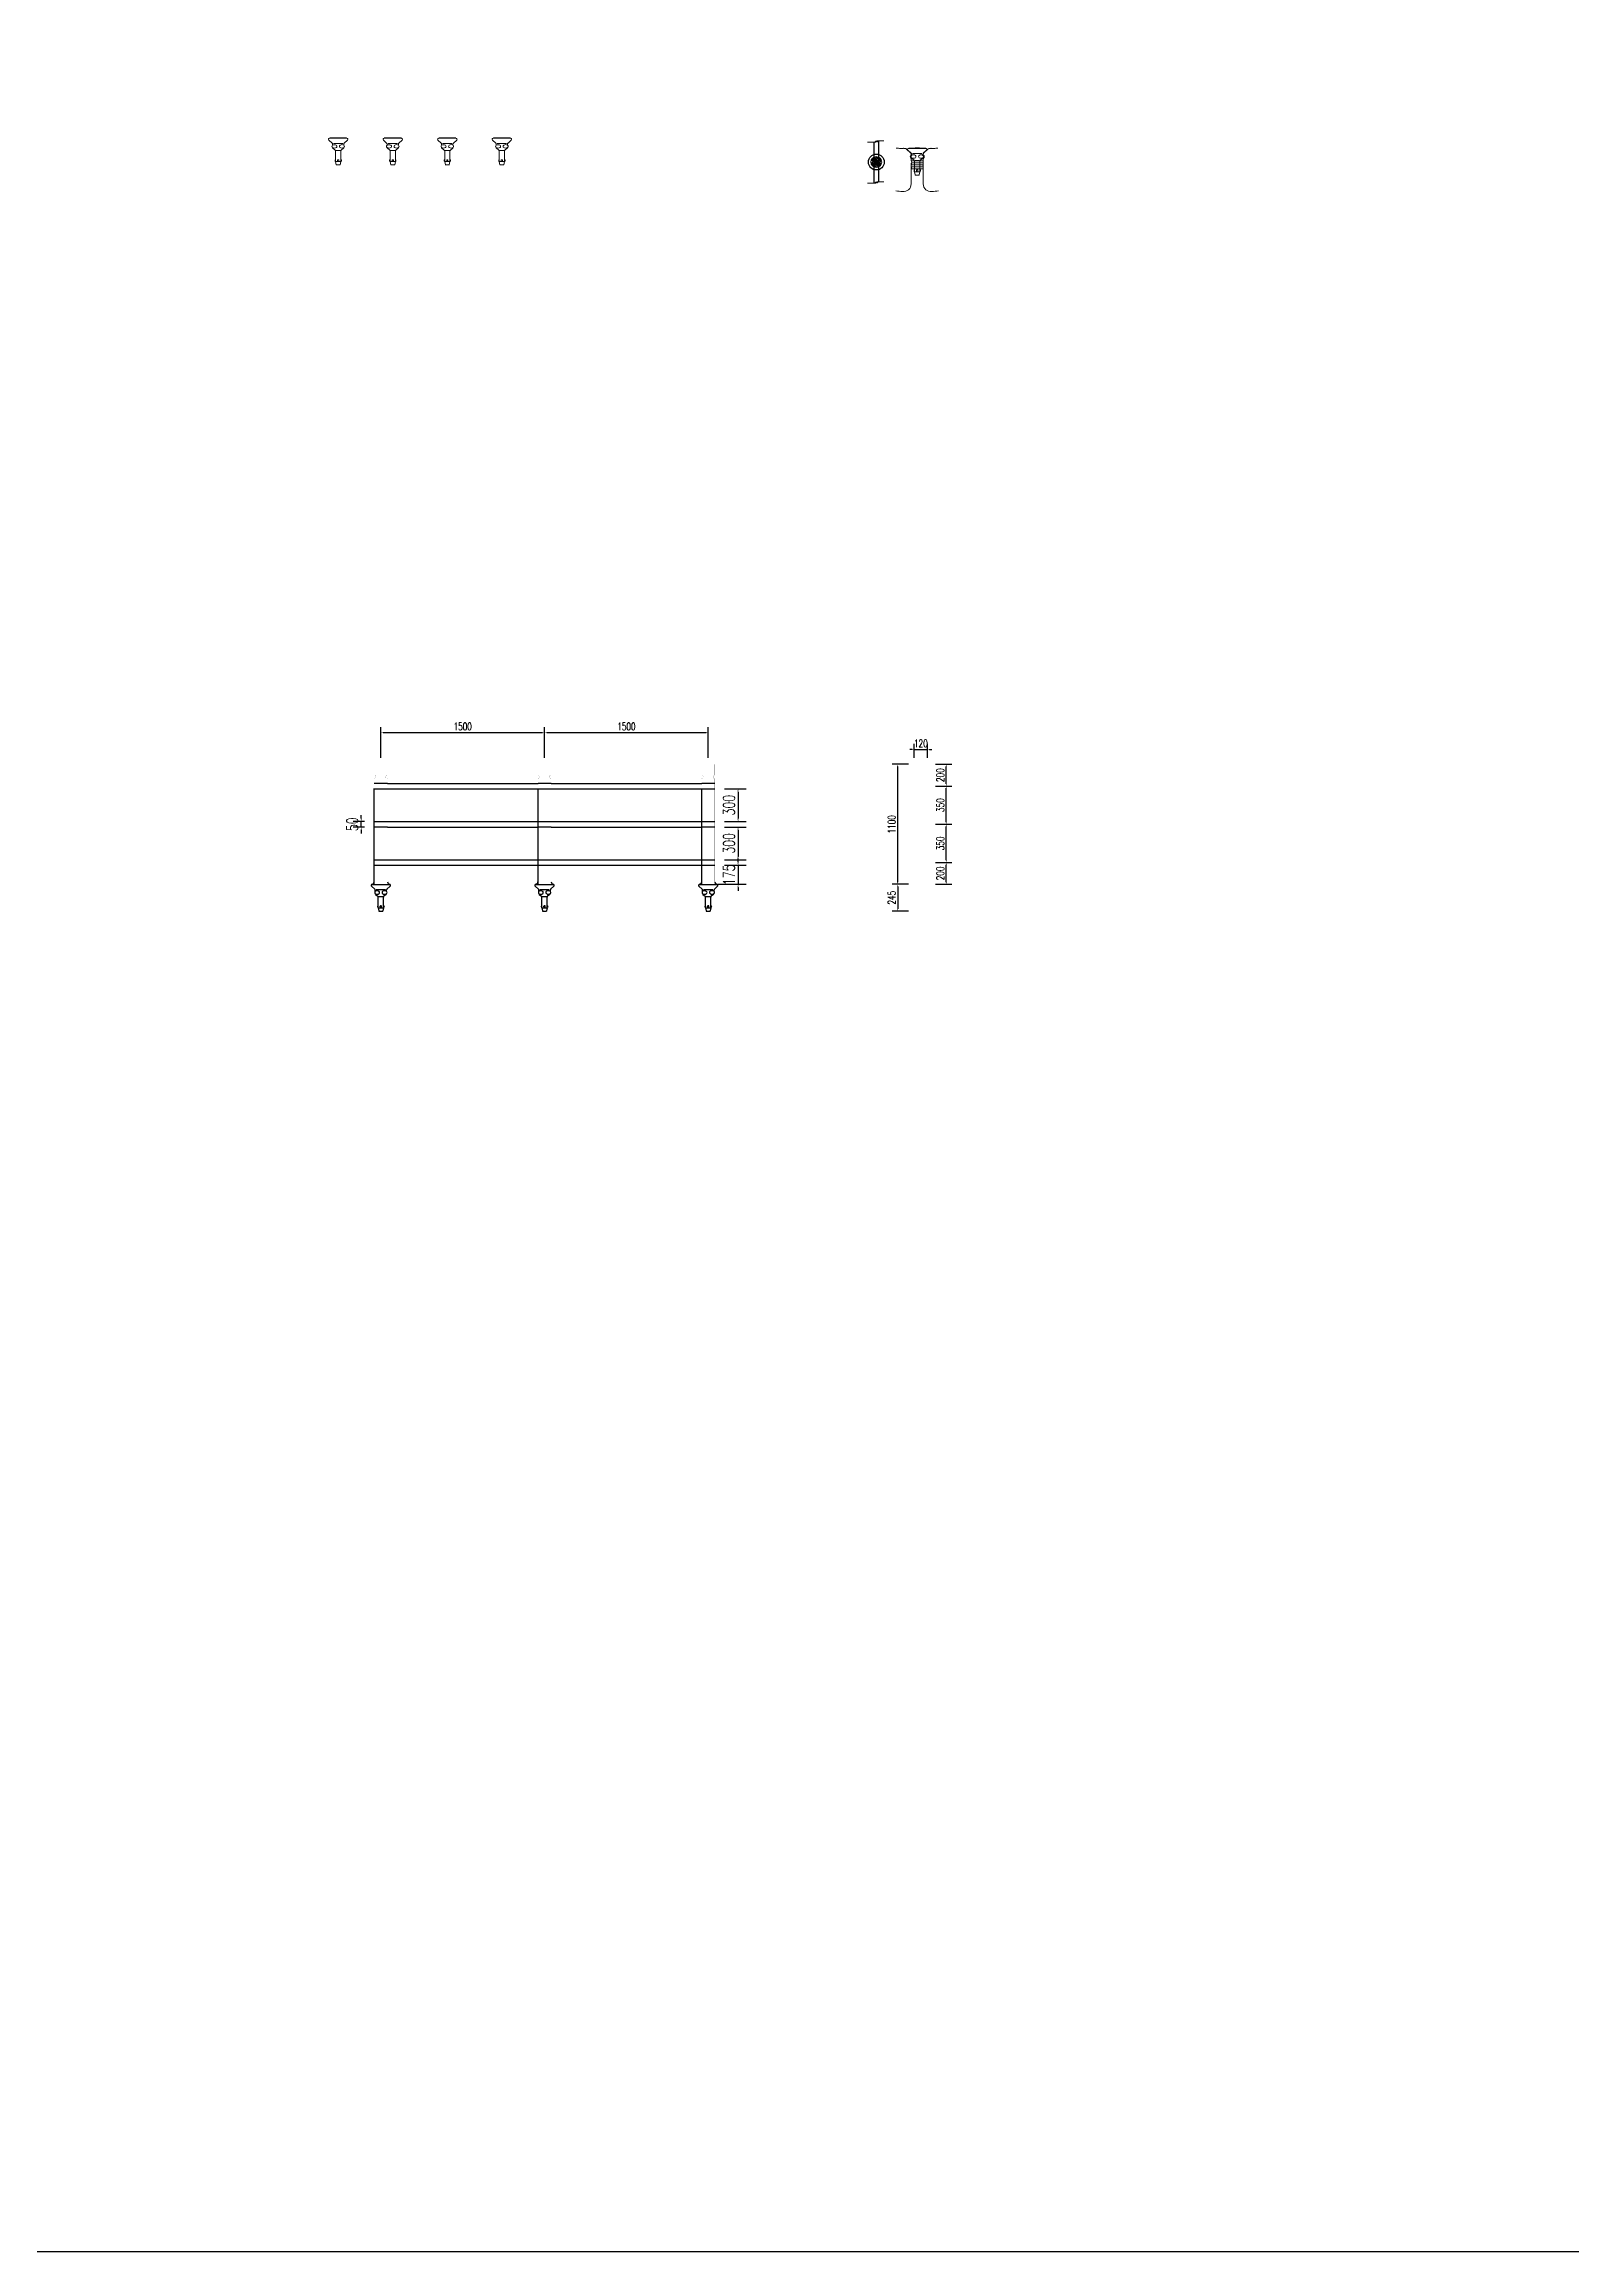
# Model space of a CAD drawing. Header units: millimetres. Extents: x -1612139 to -1260738, y 1141106 to 1536160.
# Drawn here: x -1414012 to -1400014, y 1141106 to 1161332 of the extents above; entities that cross this region are included whole.
import ezdxf

# ---------------------------------------------------------------- set-up
doc = ezdxf.new("R2010")
doc.units = ezdxf.units.MM
doc.header["$LTSCALE"] = 10
doc.layers.get('0').update_dxf_attribs({"linetype": 'CONTINUOUS'})
doc.layers.get('DEFPOINTS').update_dxf_attribs({"linetype": 'CONTINUOUS'})
doc.layers.add('Dim', color=3, linetype='CONTINUOUS', lineweight=13)
doc.layers.add('短销钉', color=7, linetype='CONTINUOUS', lineweight=15)
doc.layers.add('W-PLASTIC_RAILINGS塑木栏杆', color=6, linetype='CONTINUOUS')
doc.styles.add('STANDARD_T3', font='simplex.shx', dxfattribs={"width": 0.7, "bigfont": 'gbcbig.shx'})
doc.dimstyles.new('W&&20', dxfattribs={"dimtxt": 70, "dimasz": 20, "dimexe": 50, "dimexo": 60, "dimgap": 20, "dimtad": 1, "dimdec": 0, "dimzin": 0, "dimdsep": 46, "dimtxsty": 'STANDARD_T3', "dimcen": 0.09, "dimclrd": 1, "dimclre": 1, "dimclrt": 7, "dimazin": 2, "dimtfac": 1, "dimtdec": 0, "dimtix": 1, "dimtmove": 2, "dimatfit": 3, "dimfxl": 100, "dimtolj": 1, "dimtzin": 0, "dimarcsym": 0})
doc.dimstyles.new('W&&30', dxfattribs={"dimtxt": 105, "dimasz": 30, "dimexe": 75, "dimexo": 90, "dimgap": 30, "dimtad": 1, "dimdec": 0, "dimzin": 0, "dimdsep": 46, "dimtxsty": 'STANDARD_T3', "dimcen": 0.09, "dimclrd": 1, "dimclre": 1, "dimclrt": 7, "dimazin": 2, "dimtfac": 1, "dimtdec": 0, "dimtix": 1, "dimtmove": 2, "dimatfit": 3, "dimfxl": 100, "dimtolj": 1, "dimtzin": 0, "dimarcsym": 0})

# ---------------------------------------------------------------- blocks, each defined once
blk = doc.blocks.new('dxd')
at = {"layer": '短销钉', "lineweight": 13}
for p, q in [((-86, 227), (-56, 200)), ((-79, 244), (79, 244)), ((-78, 244), (-78, 246)), ((-78, 246), (78, 246)), ((86, 227), (56, 200)), ((78, 244), (78, 246)), ((-52, 180), (-52, 193)), ((-49, 153), (-28, 136)), ((-43, 197), (42, 197)), ((-29, 39), (-29, 45)), ((-26, 48), (-24, 48)), ((-24, 30), (-24, 128)), ((-24, 30), (24, 30)), ((-24, 30), (-18, 2)), ((-19, 133), (19, 133)), ((-16, 0), (16, 0)), ((-6, 39), (-6, 44)), ((6, 39), (6, 44)), ((24, 30), (18, 2)), ((24, 30), (24, 128)), ((26, 48), (24, 48)), ((49, 153), (28, 136)), ((29, 39), (29, 45)), ((52, 180), (52, 193))]:
    blk.add_line(p, q, dxfattribs=at)
at = {"layer": '短销钉', "lineweight": 13, "ltscale": 0.1}
for p, q in [((-18, 2), (-18, 0)), ((-18, 0), (-16, 0)), ((16, 0), (18, 0)), ((18, 2), (18, 0))]:
    blk.add_line(p, q, dxfattribs=at)
at = {"layer": '短销钉', "lineweight": 13}
for centre, radius, start, end in [((-79, 234), 10, 90, 228.0009), ((0, -1254), 1503, 87.0435, 92.9565), ((79, 234), 10, 311.9991, 90), ((-44, 170), 13.5, 126.5657, 231), ((-62, 193), 10, 0, 48.0009), ((-35, 154), 31.4, 56.4166, 122.8531), ((-43, 161), 10, 184.1479, 231), ((-34, 186), 31.4, 236.1381, 303.5569), ((-26, 45), 3, 90, 180), ((-34, 128), 10, 0, 51), ((-16, 2), 2.5, 191.3099, 270), ((-25, 170), 13.5, 308.3696, 51.9011), ((-3, 44), 3, 115.3769, 180), ((0, 38), 10, 64.6231, 115.3769), ((3, 44), 3, 0, 64.6231), ((25, 170), 13.5, 128.0989, 231.6304), ((16, 2), 2.5, 270, 348.6901), ((35, 155), 31.3, 57.1287, 123.6019), ((34, 186), 31.4, 236.4385, 303.8665), ((34, 128), 10, 129, 180), ((26, 45), 3, 0, 90), ((42, 161), 10, 309, 355.8521), ((62, 193), 10, 131.9991, 180), ((44, 170), 13.5, 309, 53.4343)]:
    blk.add_arc(centre, radius, start, end, dxfattribs=at)
for centre, major_axis, start_param, end_param in [((-23, 39), (0, -9), 4.712389, 6.115737), ((0, 39), (0, 9), 1.570796, 4.712389)]:
    blk.add_ellipse(centre, major_axis=major_axis, ratio=0.666667, start_param=start_param, end_param=end_param, dxfattribs=at)
at = {"layer": '短销钉', "lineweight": 13, "extrusion": (0, 0, -1)}
blk.add_ellipse((23, 39), major_axis=(0, -9), ratio=0.666667, start_param=4.712389, end_param=6.115737, dxfattribs=at)
blk = doc.blocks.new('ffttfftt')
at = {"color": 251, "lineweight": 5}
for p, q in [((40, -4), (40, -5)), ((40, -5), (63, -5)), ((63, -5), (64, -4)), ((66, -3), (67, -3)), ((70, -5), (69, -4)), ((70, -5), (81, -5)), ((80, -5), (81, -5)), ((134, -48), (91, -9)), ((136, -114), (136, -101)), ((136, -142), (136, -330)), ((137, -58), (137, -54)), ((138, -151), (138, -141)), ((138, -187), (138, -177)), ((236, -119), (141, -119)), ((236, -137), (141, -137)), ((241, -137), (142, -137)), ((242, -155), (142, -155)), ((241, -173), (142, -173)), ((142, -191), (240, -191)), ((143, -155), (240, -155)), ((147, -119), (242, -119)), ((147, -137), (242, -137)), ((245, -169), (245, -159)), ((247, -58), (247, -54)), ((247, -114), (247, -101)), ((247, -101), (247, -150)), ((247, -142), (247, -330)), ((250, -48), (292, -9)), ((303, -5), (302, -5)), ((313, -5), (302, -5)), ((313, -5), (314, -4)), ((317, -3), (316, -3)), ((320, -5), (319, -4)), ((344, -5), (320, -5)), ((344, -4), (344, -5))]:
    blk.add_line(p, q, dxfattribs=at)
for centre, radius, start, end in [((-173, -2169), 2175, 84.3984, 85.4437), ((66, -5), 2, 90, 135), ((67, -5), 2, 45, 90), ((81, -20), 15, 48, 90), ((148, -80), 20, 134.427, 225.432), ((126, -101), 10, 359.9827, 45.432), ((128, -54), 9, 359.5792, 48), ((127, -58), 10, 314.427, 0), ((141, -114), 5, 179.9827, 270), ((141, -142), 5, 90, 180), ((147, -128), 9, 90, 270), ((142, -141), 4, 90, 180), ((142, -151), 4, 180, 270), ((142, -177), 4, 90, 180), ((142, -187), 4, 180, 270), ((236, -128), 9, 270, 90), ((241, -159), 4, 0, 90), ((241, -169), 4, 270, 0), ((242, -114), 5, 270, 0.0173), ((242, -142), 5, 0, 90), ((242, -150), 5, 270, 0), ((256, -54), 9, 132, 180.4208), ((257, -58), 10, 180, 225.573), ((257, -101), 10, 134.568, 180.0173), ((236, -80), 20, 314.568, 45.573), ((302, -20), 15, 90, 132), ((316, -5), 2, 90, 135), ((317, -5), 2, 45, 90), ((556, -2169), 2175, 94.6387, 95.6016), ((-182, -2548), 2162, 83.6146, 85.2889), ((66, -330), 70, 263.6976, 0), ((317, -330), 70, 180, 276.3024), ((565, -2548), 2162, 94.7221, 96.3854)]:
    blk.add_arc(centre, radius, start, end, dxfattribs=at)
blk = doc.blocks.new('dsm2')
at = {"color": 251, "lineweight": 5}
for p, q in [((-47, 16), (-16, 47)), ((-39, -32), (32, 39)), ((-32, -39), (39, 32)), ((16, -47), (47, -16))]:
    blk.add_line(p, q, dxfattribs=at)
for centre, radius in [((0, 0), 50), ((-45, 0), 2.5), ((-43, 12), 2.5), ((-39, 7), 2.5), ((-37, 18), 2.5), ((-32, 13), 2.5), ((-31, 24), 2.5), ((-26, 19), 2.5), ((-24, 31), 2.5), ((-22, 3), 2.5), ((-19, 26), 2.5), ((-18, 37), 2.5), ((-17, -2), 2.5), ((-16, 10), 2.5), ((-13, 32), 2.5), ((-12, 43), 2.5), ((-11, 5), 2.5), ((-10, 16), 2.5), ((-7, 39), 2.5), ((-5, 11), 2.5), ((-3, 22), 2.5), ((2, 17), 2.5), ((3, 29), 2.5), ((8, 24), 2.5), ((10, 35), 2.5), ((14, 30), 2.5), ((16, 41), 2.5), ((17, 2), 2.5), ((21, 36), 2.5), ((24, 8), 2.5), ((29, 3), 2.5), ((30, 14), 2.5), ((35, 10), 2.5), ((36, 21), 2.5), ((41, 16), 2.5), ((45, 0), 2.5), ((-41, -16), 2.5), ((-36, -21), 2.5), ((-35, -10), 2.5), ((-30, -14), 2.5), ((-29, -3), 2.5), ((-24, -8), 2.5), ((-21, -36), 2.5), ((-16, -41), 2.5), ((-14, -30), 2.5), ((-10, -35), 2.5), ((-8, -24), 2.5), ((-3, -29), 2.5), ((-2, -17), 2.5), ((3, -22), 2.5), ((5, -11), 2.5), ((7, -39), 2.5), ((10, -16), 2.5), ((11, -5), 2.5), ((12, -43), 2.5), ((13, -32), 2.5), ((16, -10), 2.5), ((18, -37), 2.5), ((19, -26), 2.5), ((22, -3), 2.5), ((24, -31), 2.5), ((26, -19), 2.5), ((31, -24), 2.5), ((32, -13), 2.5), ((37, -18), 2.5), ((39, -7), 2.5), ((43, -12), 2.5)]:
    blk.add_circle(centre, radius, dxfattribs=at)
blk = doc.blocks.new('*D163')
at = {"color": 1, "lineweight": -2, "transparency": 16777216}
for p, q in [((-1406091, 1154735), (-1406241, 1154735)), ((-1406191, 1153655), (-1406191, 1154715)), ((-1406091, 1153635), (-1406241, 1153635))]:
    blk.add_line(p, q, dxfattribs=at)
at = {"color": 1, "transparency": 16777216}
for points in [[(-1406194, 1154715), (-1406188, 1154715), (-1406191, 1154735)], [(-1406194, 1153655), (-1406188, 1153655), (-1406191, 1153635)]]:
    blk.add_solid(points, dxfattribs=at)
at = {"layer": 'DEFPOINTS', "color": 0, "transparency": 16777216}
for p in [(-1406191, 1154735), (-1405979, 1154735), (-1405979, 1153635)]:
    blk.add_point(p, dxfattribs=at)
at = {"color": 7, "transparency": 16777216, "insert": (-1406246, 1154185), "char_height": 70, "attachment_point": 5, "rotation": 90, "style": 'STANDARD_T3'}
blk.add_mtext('\\A1;1100', dxfattribs=at)
blk = doc.blocks.new('*D164')
at = {"color": 1, "lineweight": -2, "transparency": 16777216}
for p, q in [((-1405846, 1153835), (-1405696, 1153835)), ((-1405746, 1153655), (-1405746, 1153815)), ((-1405846, 1153635), (-1405696, 1153635))]:
    blk.add_line(p, q, dxfattribs=at)
at = {"color": 1, "transparency": 16777216}
for points in [[(-1405750, 1153815), (-1405743, 1153815), (-1405746, 1153835)], [(-1405750, 1153655), (-1405743, 1153655), (-1405746, 1153635)]]:
    blk.add_solid(points, dxfattribs=at)
at = {"layer": 'DEFPOINTS', "color": 0, "transparency": 16777216}
for p in [(-1405979, 1153835), (-1405746, 1153835), (-1405979, 1153635)]:
    blk.add_point(p, dxfattribs=at)
at = {"color": 7, "transparency": 16777216, "insert": (-1405801, 1153735), "char_height": 70, "attachment_point": 5, "rotation": 90, "style": 'STANDARD_T3'}
blk.add_mtext('\\A1;200', dxfattribs=at)
blk = doc.blocks.new('*D165')
at = {"color": 1, "lineweight": -2, "transparency": 16777216}
for p, q in [((-1405846, 1154185), (-1405696, 1154185)), ((-1405746, 1153855), (-1405746, 1154165)), ((-1405846, 1153835), (-1405696, 1153835))]:
    blk.add_line(p, q, dxfattribs=at)
at = {"color": 1, "transparency": 16777216}
for points in [[(-1405750, 1154165), (-1405743, 1154165), (-1405746, 1154185)], [(-1405750, 1153855), (-1405743, 1153855), (-1405746, 1153835)]]:
    blk.add_solid(points, dxfattribs=at)
at = {"layer": 'DEFPOINTS', "color": 0, "transparency": 16777216}
for p in [(-1405979, 1154185), (-1405746, 1154185), (-1405979, 1153835)]:
    blk.add_point(p, dxfattribs=at)
at = {"color": 7, "transparency": 16777216, "insert": (-1405801, 1154010), "char_height": 70, "attachment_point": 5, "rotation": 90, "style": 'STANDARD_T3'}
blk.add_mtext('\\A1;350', dxfattribs=at)
blk = doc.blocks.new('*D166')
at = {"color": 1, "lineweight": -2, "transparency": 16777216}
for p, q in [((-1405846, 1154535), (-1405696, 1154535)), ((-1405746, 1154205), (-1405746, 1154515)), ((-1405846, 1154185), (-1405696, 1154185))]:
    blk.add_line(p, q, dxfattribs=at)
at = {"color": 1, "transparency": 16777216}
for points in [[(-1405750, 1154515), (-1405743, 1154515), (-1405746, 1154535)], [(-1405750, 1154205), (-1405743, 1154205), (-1405746, 1154185)]]:
    blk.add_solid(points, dxfattribs=at)
at = {"layer": 'DEFPOINTS', "color": 0, "transparency": 16777216}
for p in [(-1405979, 1154535), (-1405746, 1154535), (-1405979, 1154185)]:
    blk.add_point(p, dxfattribs=at)
at = {"color": 7, "transparency": 16777216, "insert": (-1405801, 1154360), "char_height": 70, "attachment_point": 5, "rotation": 90, "style": 'STANDARD_T3'}
blk.add_mtext('\\A1;350', dxfattribs=at)
blk = doc.blocks.new('*D167')
at = {"color": 1, "lineweight": -2, "transparency": 16777216}
for p, q in [((-1405846, 1154735), (-1405696, 1154735)), ((-1405746, 1154555), (-1405746, 1154715)), ((-1405846, 1154535), (-1405696, 1154535))]:
    blk.add_line(p, q, dxfattribs=at)
at = {"color": 1, "transparency": 16777216}
for points in [[(-1405750, 1154715), (-1405743, 1154715), (-1405746, 1154735)], [(-1405750, 1154555), (-1405743, 1154555), (-1405746, 1154535)]]:
    blk.add_solid(points, dxfattribs=at)
at = {"layer": 'DEFPOINTS', "color": 0, "transparency": 16777216}
for p in [(-1405979, 1154735), (-1405746, 1154735), (-1405979, 1154535)]:
    blk.add_point(p, dxfattribs=at)
at = {"color": 7, "transparency": 16777216, "insert": (-1405801, 1154635), "char_height": 70, "attachment_point": 5, "rotation": 90, "style": 'STANDARD_T3'}
blk.add_mtext('\\A1;200', dxfattribs=at)
blk = doc.blocks.new('栏杆')
at = {"layer": 'W-PLASTIC_RAILINGS塑木栏杆'}
for p, q in [((-60, 1170), (60, 1170)), ((-60, 248), (-60, 1124)), ((-60, 1120), (60, 1120)), ((-60, 820), (60, 820)), ((-60, 770), (60, 770)), ((-60, 470), (60, 470)), ((-60, 420), (60, 420)), ((-86, 227), (-56, 200)), ((-79, 244), (79, 244)), ((86, 227), (56, 200)), ((-52, 180), (-52, 193)), ((-49, 153), (-28, 136)), ((-43, 197), (42, 197)), ((-29, 39), (-29, 45)), ((-26, 48), (-24, 48)), ((-24, 30), (-24, 128)), ((-24, 30), (24, 30)), ((-24, 30), (-18, 2)), ((-19, 133), (19, 133)), ((-16, 0), (16, 0)), ((-6, 39), (-6, 44)), ((6, 39), (6, 44)), ((24, 30), (18, 2)), ((24, 30), (24, 128)), ((26, 48), (24, 48)), ((49, 153), (28, 136)), ((29, 39), (29, 45)), ((53, 180), (53, 193))]:
    blk.add_line(p, q, dxfattribs=at)
at = {"layer": 'W-PLASTIC_RAILINGS塑木栏杆', "ltscale": 0.1}
for p, q in [((-18, 2), (-18, 0)), ((-18, 0), (-16, 0)), ((16, 0), (18, 0)), ((18, 2), (18, 0))]:
    blk.add_line(p, q, dxfattribs=at)
at = {"layer": 'W-PLASTIC_RAILINGS塑木栏杆', "const_width": 1}
blk.add_lwpolyline([(-60, 1344), (60, 1344), (60, 1244, 1), (60, 1244, 1), (60, 1214), (60, 244), (-60, 244), (-60, 1214, 1), (-60, 1244), (-60, 1344)], format="xyb", dxfattribs=at)
at = {"layer": 'W-PLASTIC_RAILINGS塑木栏杆'}
for centre, radius, start, end in [((-79, 234), 10, 90, 228.0009), ((-89, 273), 29.3, 283.8703, 349.7537), ((89, 273), 29.3, 190.2463, 256.1297), ((79, 234), 10, 311.9991, 90), ((-43, 170), 13.5, 126.5657, 231), ((-62, 193), 10, 0, 48.0009), ((-35, 154), 31.4, 56.4166, 122.8531), ((-43, 161), 10, 184.1479, 231), ((-34, 186), 31.4, 236.1381, 303.5569), ((-26, 45), 3, 90, 180), ((-34, 128), 10, 0, 51), ((-16, 2), 2.5, 191.3099, 270), ((-25, 170), 13.5, 308.3696, 51.9011), ((-3, 44), 3, 115.3769, 180), ((0, 38), 10, 64.6231, 115.3769), ((3, 44), 3, 0, 64.6231), ((25, 170), 13.5, 128.0989, 231.6304), ((16, 2), 2.5, 270, 348.6901), ((35, 155), 31.3, 57.1287, 123.6019), ((34, 186), 31.4, 236.4385, 303.8665), ((34, 128), 10, 129, 180), ((26, 45), 3, 0, 90), ((42, 161), 10, 309, 355.8521), ((44, 170), 13.5, 309, 53.4343), ((63, 193), 10, 131.9991, 180)]:
    blk.add_arc(centre, radius, start, end, dxfattribs=at)
for centre, major_axis, start_param, end_param in [((-23, 39), (0, -9), 4.712389, 6.115737), ((0, 39), (0, 9), 1.570796, 4.712389)]:
    blk.add_ellipse(centre, major_axis=major_axis, ratio=0.666667, start_param=start_param, end_param=end_param, dxfattribs=at)
at = {"layer": 'W-PLASTIC_RAILINGS塑木栏杆', "extrusion": (0, 0, -1)}
blk.add_ellipse((23, 39), major_axis=(0, -9), ratio=0.666667, start_param=4.712389, end_param=6.115737, dxfattribs=at)
blk = doc.blocks.new('*D169')
at = {"color": 1, "lineweight": -2, "transparency": 16777216}
for p, q in [((-1410927, 1154795), (-1410927, 1155076)), ((-1410907, 1155026), (-1409447, 1155026)), ((-1409427, 1154795), (-1409427, 1155076))]:
    blk.add_line(p, q, dxfattribs=at)
at = {"color": 1, "transparency": 16777216}
for points in [[(-1410907, 1155029), (-1410907, 1155022), (-1410927, 1155026)], [(-1409447, 1155029), (-1409447, 1155022), (-1409427, 1155026)]]:
    blk.add_solid(points, dxfattribs=at)
at = {"layer": 'DEFPOINTS', "color": 0, "transparency": 16777216}
for p in [(-1409427, 1155026), (-1410927, 1154735, 0), (-1409427, 1154735, 0)]:
    blk.add_point(p, dxfattribs=at)
at = {"color": 7, "transparency": 16777216, "insert": (-1410177, 1155081), "char_height": 70, "attachment_point": 5, "style": 'STANDARD_T3'}
blk.add_mtext('\\A1;1500', dxfattribs=at)
blk = doc.blocks.new('*D170')
at = {"color": 1, "lineweight": -2, "transparency": 16777216}
for p, q in [((-1409427, 1154795), (-1409427, 1155076)), ((-1409407, 1155026), (-1407947, 1155026)), ((-1407927, 1154795), (-1407927, 1155076))]:
    blk.add_line(p, q, dxfattribs=at)
at = {"color": 1, "transparency": 16777216}
for points in [[(-1409407, 1155029), (-1409407, 1155022), (-1409427, 1155026)], [(-1407947, 1155029), (-1407947, 1155022), (-1407927, 1155026)]]:
    blk.add_solid(points, dxfattribs=at)
at = {"layer": 'DEFPOINTS', "color": 0, "transparency": 16777216}
for p in [(-1407927, 1155026), (-1409427, 1154735, 0), (-1407927, 1154735, 0)]:
    blk.add_point(p, dxfattribs=at)
at = {"color": 7, "transparency": 16777216, "insert": (-1408677, 1155081), "char_height": 70, "attachment_point": 5, "style": 'STANDARD_T3'}
blk.add_mtext('\\A1;1500', dxfattribs=at)
blk = doc.blocks.new('*D171')
at = {"color": 1, "lineweight": -2, "transparency": 16777216}
for p, q in [((-1407777, 1154510), (-1407579, 1154510)), ((-1407654, 1154480), (-1407654, 1154240)), ((-1407777, 1154210), (-1407579, 1154210))]:
    blk.add_line(p, q, dxfattribs=at)
at = {"color": 1, "transparency": 16777216}
for points in [[(-1407659, 1154480), (-1407649, 1154480), (-1407654, 1154510)], [(-1407659, 1154240), (-1407649, 1154240), (-1407654, 1154210)]]:
    blk.add_solid(points, dxfattribs=at)
at = {"layer": 'DEFPOINTS', "color": 0, "transparency": 16777216}
for p in [(-1407867, 1154510, 0), (-1407867, 1154210, 0), (-1407654, 1154210)]:
    blk.add_point(p, dxfattribs=at)
at = {"color": 7, "transparency": 16777216, "insert": (-1407737, 1154360), "char_height": 105, "attachment_point": 5, "rotation": 90, "style": 'STANDARD_T3'}
blk.add_mtext('\\A1;300', dxfattribs=at)
blk = doc.blocks.new('*D172')
at = {"color": 1, "lineweight": -2, "transparency": 16777216}
for p, q in [((-1407777, 1154160), (-1407579, 1154160)), ((-1407654, 1154130), (-1407654, 1153890)), ((-1407777, 1153860), (-1407579, 1153860))]:
    blk.add_line(p, q, dxfattribs=at)
at = {"color": 1, "transparency": 16777216}
for points in [[(-1407659, 1154130), (-1407649, 1154130), (-1407654, 1154160)], [(-1407659, 1153890), (-1407649, 1153890), (-1407654, 1153860)]]:
    blk.add_solid(points, dxfattribs=at)
at = {"layer": 'DEFPOINTS', "color": 0, "transparency": 16777216}
for p in [(-1407867, 1154160, 0), (-1407867, 1153860, 0), (-1407654, 1153860)]:
    blk.add_point(p, dxfattribs=at)
at = {"color": 7, "transparency": 16777216, "insert": (-1407737, 1154010), "char_height": 105, "attachment_point": 5, "rotation": 90, "style": 'STANDARD_T3'}
blk.add_mtext('\\A1;300', dxfattribs=at)
blk = doc.blocks.new('*D173')
at = {"color": 1, "lineweight": -2, "transparency": 16777216}
for p, q in [((-1407777, 1153810), (-1407579, 1153810)), ((-1407654, 1153840), (-1407654, 1153870)), ((-1407654, 1153810), (-1407654, 1153635)), ((-1407837, 1153635), (-1407579, 1153635)), ((-1407654, 1153605), (-1407654, 1153575))]:
    blk.add_line(p, q, dxfattribs=at)
at = {"color": 1, "transparency": 16777216}
for points in [[(-1407659, 1153840), (-1407649, 1153840), (-1407654, 1153810)], [(-1407659, 1153605), (-1407649, 1153605), (-1407654, 1153635)]]:
    blk.add_solid(points, dxfattribs=at)
at = {"layer": 'DEFPOINTS', "color": 0, "transparency": 16777216}
for p in [(-1407867, 1153810, 0), (-1407927, 1153635, 0), (-1407654, 1153635)]:
    blk.add_point(p, dxfattribs=at)
at = {"color": 7, "transparency": 16777216, "insert": (-1407737, 1153722), "char_height": 105, "attachment_point": 5, "rotation": 90, "style": 'STANDARD_T3'}
blk.add_mtext('\\A1;175', dxfattribs=at)
blk = doc.blocks.new('*D174')
at = {"color": 1, "lineweight": -2, "transparency": 16777216}
for p, q in [((-1406039, 1154795), (-1406039, 1154921)), ((-1405919, 1154795), (-1405919, 1154921)), ((-1406059, 1154871), (-1406079, 1154871)), ((-1406039, 1154871), (-1405919, 1154871)), ((-1405899, 1154871), (-1405879, 1154871))]:
    blk.add_line(p, q, dxfattribs=at)
at = {"color": 1, "transparency": 16777216}
for points in [[(-1406059, 1154874), (-1406059, 1154868), (-1406039, 1154871)], [(-1405899, 1154874), (-1405899, 1154868), (-1405919, 1154871)]]:
    blk.add_solid(points, dxfattribs=at)
at = {"layer": 'DEFPOINTS', "color": 0, "transparency": 16777216}
for p in [(-1406039, 1154735), (-1405919, 1154871), (-1405919, 1154735)]:
    blk.add_point(p, dxfattribs=at)
at = {"color": 7, "transparency": 16777216, "insert": (-1405979, 1154926), "char_height": 70, "attachment_point": 5, "style": 'STANDARD_T3'}
blk.add_mtext('\\A1;120', dxfattribs=at)
blk = doc.blocks.new('*D175')
at = {"color": 1, "lineweight": -2, "transparency": 16777216}
for p, q in [((-1406091, 1153635), (-1406241, 1153635)), ((-1406191, 1153615), (-1406191, 1153410)), ((-1406091, 1153390), (-1406241, 1153390))]:
    blk.add_line(p, q, dxfattribs=at)
at = {"color": 1, "transparency": 16777216}
for points in [[(-1406194, 1153615), (-1406188, 1153615), (-1406191, 1153635)], [(-1406194, 1153410), (-1406188, 1153410), (-1406191, 1153390)]]:
    blk.add_solid(points, dxfattribs=at)
at = {"layer": 'DEFPOINTS', "color": 0, "transparency": 16777216}
for p in [(-1405979, 1153635), (-1406191, 1153390), (-1405979, 1153390)]:
    blk.add_point(p, dxfattribs=at)
at = {"color": 7, "transparency": 16777216, "insert": (-1406246, 1153512), "char_height": 70, "attachment_point": 5, "rotation": 90, "style": 'STANDARD_T3'}
blk.add_mtext('\\A1;245', dxfattribs=at)
blk = doc.blocks.new('*D177')
at = {"color": 1, "lineweight": -2, "transparency": 16777216}
for p, q in [((-1411077, 1154210), (-1411182, 1154210)), ((-1411077, 1154160), (-1411182, 1154160)), ((-1411107, 1154240), (-1411107, 1154270)), ((-1411107, 1154160), (-1411107, 1154210)), ((-1411107, 1154130), (-1411107, 1154100))]:
    blk.add_line(p, q, dxfattribs=at)
at = {"color": 1, "transparency": 16777216}
for points in [[(-1411112, 1154240), (-1411102, 1154240), (-1411107, 1154210)], [(-1411112, 1154130), (-1411102, 1154130), (-1411107, 1154160)]]:
    blk.add_solid(points, dxfattribs=at)
at = {"layer": 'DEFPOINTS', "color": 0, "transparency": 16777216}
for p in [(-1411107, 1154210), (-1410987, 1154210, 0), (-1410987, 1154160, 0)]:
    blk.add_point(p, dxfattribs=at)
at = {"color": 7, "transparency": 16777216, "insert": (-1411189, 1154185), "char_height": 105, "attachment_point": 5, "rotation": 90, "style": 'STANDARD_T3'}
blk.add_mtext('\\A1;50', dxfattribs=at)

msp = doc.modelspace()

# ---------------------------------------------------------------- linework, layer by layer
at = {"color": 251, "lineweight": 5}
for p, q in [((-1406091.2, 1160376.9), (-1405933.2, 1160376.9)), ((-1406089.7, 1160376.9), (-1406089.7, 1160378.9)), ((-1406089.7, 1160378.9), (-1405934.7, 1160378.9)), ((-1405934.7, 1160376.9), (-1405934.7, 1160378.9)), ((-1406097.9, 1160359.5), (-1406068, 1160332.6)), ((-1406064.7, 1160312.5), (-1406064.7, 1160325.2)), ((-1406061, 1160285.3), (-1406039.9, 1160268.2)), ((-1406054.7, 1160329.6), (-1405969.7, 1160329.6)), ((-1406041.2, 1160171.3), (-1406041.2, 1160177.4)), ((-1406038.2, 1160180.4), (-1406036.2, 1160180.4)), ((-1406036.2, 1160162.4), (-1406036.2, 1160260.5)), ((-1406031.4, 1160265.2), (-1405993, 1160265.2)), ((-1406018.2, 1160171.4), (-1406018.2, 1160176.8)), ((-1406006.2, 1160171.4), (-1406006.2, 1160176.8)), ((-1405988.2, 1160162.4), (-1405988.2, 1160260.5)), ((-1405986.2, 1160180.4), (-1405988.2, 1160180.4)), ((-1405963.4, 1160285.3), (-1405984.5, 1160268.2)), ((-1405983.2, 1160171.3), (-1405983.2, 1160177.4)), ((-1405959.7, 1160312.5), (-1405959.7, 1160325.2)), ((-1405926.5, 1160359.5), (-1405956.4, 1160332.6)), ((-1406036.2, 1160162.4), (-1405988.2, 1160162.4)), ((-1406036.2, 1160162.4), (-1406030.6, 1160134.5)), ((-1406028.2, 1160132.4), (-1405996.3, 1160132.4)), ((-1405988.2, 1160162.4), (-1405993.8, 1160134.5))]:
    msp.add_line(p, q, dxfattribs=at)
at = {"color": 251, "lineweight": 5, "ltscale": 0.1}
for p, q in [((-1406030.6, 1160134.5), (-1406030.2, 1160132.4)), ((-1406030.2, 1160132.4), (-1406028.2, 1160132.4)), ((-1405996.3, 1160132.4), (-1405994.2, 1160132.4)), ((-1405993.8, 1160134.5), (-1405994.2, 1160132.4))]:
    msp.add_line(p, q, dxfattribs=at)
msp.add_lwpolyline([(-1483297.6, 1293992.7), (-1355608.2, 1293992.7), (-1355608.2, 1141106.2), (-1483297.6, 1141106.2)], close=True)
for points in [[(-1406407.3, 1160059.8), (-1406407.3, 1160434.6)], [(-1406367.3, 1160446.6), (-1406367.3, 1160071.9)]]:
    msp.add_lwpolyline(points)
at = {"color": 6}
msp.add_circle((-1406387.3, 1160251.9), 72.5, dxfattribs=at)
at = {"color": 251, "lineweight": 5}
for centre, radius, start, end in [((-1406091.2, 1160366.9), 10, 90, 228.00092), ((-1406012.2, 1158878.4), 1502.6, 87.04345, 92.95655), ((-1405933.2, 1160366.9), 10, 311.99908, 90), ((-1406055.7, 1160302.4), 13.5, 126.56574, 231), ((-1406074.7, 1160325.2), 10, 0, 48.00092), ((-1406054.7, 1160293.1), 10, 184.14788, 231), ((-1406046.7, 1160318), 31.4, 236.13806, 303.55692), ((-1406046.8, 1160286.9), 31.4, 56.41658, 122.85309), ((-1406038.2, 1160177.4), 3, 90, 180), ((-1406046.2, 1160260.5), 10, 0, 51), ((-1406037.7, 1160302.4), 13.5, 308.36964, 51.90106), ((-1406015.2, 1160176.8), 3, 115.37693, 180), ((-1406012.2, 1160170.4), 10, 64.62307, 115.37693), ((-1406009.2, 1160176.8), 3, 0, 64.62307), ((-1405986.7, 1160302.4), 13.5, 128.09894, 231.63036), ((-1405977.7, 1160287), 31.3, 57.12872, 123.60194), ((-1405977.7, 1160318), 31.4, 236.43853, 303.86649), ((-1405978.2, 1160260.5), 10, 129, 180), ((-1405986.2, 1160177.4), 3, 0, 90), ((-1405969.7, 1160293.1), 10, 309, 355.85212), ((-1405968.7, 1160302.4), 13.5, 309, 53.43426), ((-1405949.7, 1160325.2), 10, 131.99908, 180), ((-1406028.2, 1160134.9), 2.5, 191.30993, 270), ((-1405996.3, 1160134.9), 2.5, 270, 348.69007)]:
    msp.add_arc(centre, radius, start, end, dxfattribs=at)
for centre, major_axis, start_param, end_param in [((-1406035.2, 1160171.3), (0, -9), 4.712389, 6.1157372), ((-1406012.2, 1160171.4), (0, 9), 1.5707963, 4.712389)]:
    msp.add_ellipse(centre, major_axis=major_axis, ratio=0.6666667, start_param=start_param, end_param=end_param, dxfattribs=at)
at = {"color": 251, "lineweight": 5, "extrusion": (0, 0, -1)}
msp.add_ellipse((-1405989.2, 1160171.3), major_axis=(0, -9), ratio=0.6666667, start_param=4.712389, end_param=6.1157372, dxfattribs=at)
at = {"layer": 'Dim'}
for points in [[(-1406317.2, 1160446.6), (-1406384.2, 1160446.6), (-1406372.2, 1160436.5), (-1406398, 1160443.9), (-1406388.3, 1160434.6), (-1406469.1, 1160434.6)], [(-1406317.2, 1160071.9), (-1406384.2, 1160071.9), (-1406372.2, 1160061.7), (-1406398, 1160069.1), (-1406388.3, 1160059.8), (-1406469.1, 1160059.8)]]:
    msp.add_lwpolyline(points, dxfattribs=at)
at = {"layer": 'W-PLASTIC_RAILINGS塑木栏杆'}
for p, q in [((-1410867, 1154559.7, 0), (-1409487, 1154559.7, 0)), ((-1410867, 1154509.7, 0), (-1409487, 1154509.7, 0)), ((-1409367, 1154559.7, 0), (-1407987, 1154559.7, 0)), ((-1409367, 1154509.7, 0), (-1407987, 1154509.7, 0)), ((-1410867, 1154209.7, 0), (-1409487, 1154209.7, 0)), ((-1410867, 1154159.7, 0), (-1409487, 1154159.7, 0)), ((-1409367, 1154209.7, 0), (-1407987, 1154209.7, 0)), ((-1409367, 1154159.7, 0), (-1407987, 1154159.7, 0)), ((-1410867, 1153859.7, 0), (-1409487, 1153859.7, 0)), ((-1410867, 1153809.7, 0), (-1409487, 1153809.7, 0)), ((-1409367, 1153859.7, 0), (-1407987, 1153859.7, 0)), ((-1409367, 1153809.7, 0), (-1407987, 1153809.7, 0))]:
    msp.add_line(p, q, dxfattribs=at)

# ---------------------------------------------------------------- block references
for name, p in [('ffttfftt', (-1406203.8, 1160381.2)), ('栏杆', (-1410927, 1153390.2, 0)), ('栏杆', (-1409427, 1153390.2, 0)), ('栏杆', (-1407927, 1153390.2, 0))]:
    msp.add_blockref(name, p)
at = {"color": 251, "lineweight": 5, "rotation": 90}
msp.add_blockref('dsm2', (-1406387.3, 1160251.9), dxfattribs=at)
at = {"layer": '短销钉'}
for p in [(-1411317.9, 1160225.8), (-1410817.9, 1160225.8), (-1410317.9, 1160225.8), (-1409817.9, 1160225.8)]:
    msp.add_blockref('dxd', p, dxfattribs=at)

# ---------------------------------------------------------------- dimensions: what is measured, and where the dimension line sits
for base, p1, p2, picture, middle in [((-1409427, 1155025.8), (-1410927, 1154734.7, 0), (-1409427, 1154734.7, 0), '*D169', (-1410177, 1155080.8)), ((-1407927, 1155025.8), (-1409427, 1154734.7, 0), (-1407927, 1154734.7, 0), '*D170', (-1408677, 1155080.8))]:
    dim = msp.add_linear_dim(base=base, p1=p1, p2=p2, dimstyle='W&&20')
    dim.commit()
    dim.dimension.update_dxf_attribs({"geometry": picture, "text_midpoint": middle})
dim = msp.add_linear_dim(base=(-1405918.9, 1154871.1), p1=(-1406038.9, 1154734.5), p2=(-1405918.9, 1154734.5), dimstyle='W&&20', override={"dimfxlon": 1})
dim.commit()
dim.dimension.update_dxf_attribs({"geometry": '*D174', "text_midpoint": (-1405978.9, 1154926.1)})
for base, p1, p2, picture, middle in [((-1406190.9, 1154734.5), (-1405978.9, 1153634.5), (-1405978.9, 1154734.5), '*D163', (-1406245.9, 1154184.5)), ((-1405746.4, 1154734.5), (-1405978.9, 1154534.5), (-1405978.9, 1154734.5), '*D167', (-1405801.4, 1154634.5)), ((-1405746.4, 1154534.5), (-1405978.9, 1154184.5), (-1405978.9, 1154534.5), '*D166', (-1405801.4, 1154359.5)), ((-1405746.4, 1154184.5), (-1405978.9, 1153834.5), (-1405978.9, 1154184.5), '*D165', (-1405801.4, 1154009.5)), ((-1405746.4, 1153834.5), (-1405978.9, 1153634.5), (-1405978.9, 1153834.5), '*D164', (-1405801.4, 1153734.5)), ((-1406190.9236621, 1153390.0486162), (-1405978.855874, 1153634.5486162), (-1405978.855874, 1153390.0486162), '*D175', (-1406245.9236621, 1153512.2986162))]:
    dim = msp.add_linear_dim(base=base, p1=p1, p2=p2, angle=90, dimstyle='W&&20', override={"dimfxlon": 1})
    dim.commit()
    dim.dimension.update_dxf_attribs({"geometry": picture, "text_midpoint": middle})
for base, p1, p2, picture, middle in [((-1407654.2, 1154209.7), (-1407867, 1154509.7, 0), (-1407867, 1154209.7, 0), '*D171', (-1407736.7, 1154359.7)), ((-1411107, 1154209.7), (-1410987, 1154159.7, 0), (-1410987, 1154209.7, 0), '*D177', (-1411189.5, 1154184.7)), ((-1407654.2, 1153859.7), (-1407867, 1154159.7, 0), (-1407867, 1153859.7, 0), '*D172', (-1407736.7, 1154009.7)), ((-1407654.2, 1153634.7), (-1407867, 1153809.7, 0), (-1407927, 1153634.7, 0), '*D173', (-1407736.7, 1153722.2))]:
    dim = msp.add_linear_dim(base=base, p1=p1, p2=p2, angle=90, dimstyle='W&&30')
    dim.commit()
    dim.dimension.update_dxf_attribs({"geometry": picture, "text_midpoint": middle})

doc.saveas('drawing.dxf')
